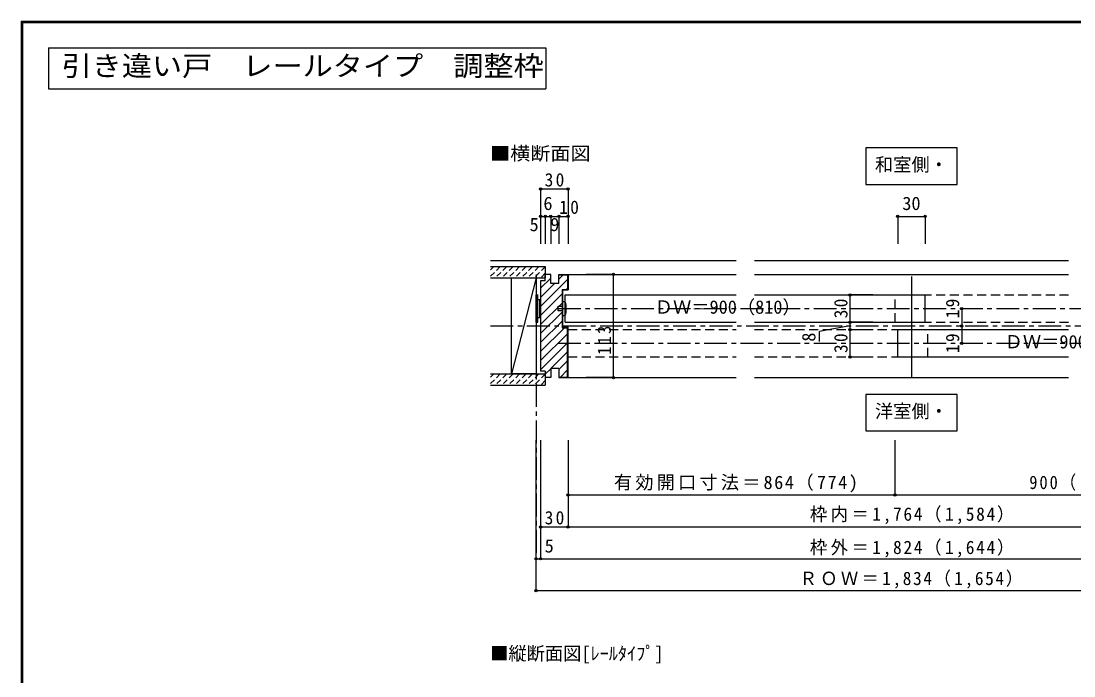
# Model space of a CAD drawing. Units: millimetres at full size, sheet at 1:5; some dimension numbers follow another scale. Extents: x -973 to 977, y -701 to 696.
# Drawn here: x -973 to 180, y -21 to 696 of the extents above; entities that cross this region are included whole.
import ezdxf
from ezdxf.enums import TextEntityAlignment as Align

# ---------------------------------------------------------------- set-up
doc = ezdxf.new("R2010")
doc.units = ezdxf.units.MM
doc.header["$LTSCALE"] = 5
doc.header["$PDMODE"] = 32
doc.header["$PDSIZE"] = 2.5
for name, pattern in [('CHAIN1', [8, 5, -1, 1, -1]), ('DASHED1', [1.8, 1.2, -0.6]), ('DASHED2', [3, 2, -1])]:
    doc.linetypes.add(name, pattern=pattern)
for name, color, linetype in [('0-1_通り芯', 4, 'CHAIN1'), ('0-2_柱', 7, 'Continuous'), ('0-3_仕上げ', 2, 'Continuous'), ('0-4_枠', 3, 'Continuous'), ('0-6_扉', 6, 'Continuous'), ('0-7_金物', 7, 'Continuous'), ('0-A_文字', 7, 'Continuous'), ('0-B_寸法', 7, 'Continuous'), ('0-C_ハッチ', 4, 'Continuous'), ('F-1_枠', 6, 'Continuous')]:
    doc.layers.add(name, color=color, linetype=linetype)
doc.styles.add('ＭＳ ゴシック', font='')
doc.styles.get('ＭＳ ゴシック').set_extended_font_data('MS Gothic')

msp = doc.modelspace()

# ---------------------------------------------------------------- linework, layer by layer
at = {"layer": '0-1_通り芯'}
for p, q in [((-409.366, 418.494), (-409.366, 106.994)), ((-385.366, 380.994), (388.672, 380.994)), ((-459.366, 361.994), (462.672, 361.994)), ((-385.366, 342.994), (388.672, 342.994))]:
    msp.add_line(p, q, dxfattribs=at)
at = {"layer": '0-2_柱'}
for p, q in [((-436.366, 414.494), (-409.366, 414.494)), ((-436.366, 309.494), (-436.366, 414.494)), ((-409.366, 414.494), (-436.366, 309.494)), ((-409.366, 414.494), (-409.366, 309.494)), ((-409.366, 309.494), (-436.366, 309.494))]:
    msp.add_line(p, q, dxfattribs=at)
at = {"layer": '0-3_仕上げ'}
for p, q in [((-459.366, 433.494), (-190.352, 433.494)), ((-459.366, 426.994), (-399.366, 426.994)), ((-399.366, 426.994), (-399.366, 414.494)), ((-170.352, 433.494), (173.667, 433.494)), ((-459.366, 414.494), (-399.366, 414.494)), ((-459.366, 309.494), (-399.366, 309.494)), ((-399.366, 309.494), (-399.366, 296.994)), ((-459.366, 296.994), (-399.366, 296.994))]:
    msp.add_line(p, q, dxfattribs=at)
at = {"layer": '0-4_枠'}
for p, q in [((-399.366, 411.494), (-399.366, 418.494)), ((-393.366, 418.494), (-399.366, 418.494)), ((-393.366, 408.494), (-393.366, 418.494)), ((-384.366, 408.494), (-384.366, 418.494)), ((-384.366, 418.494), (-374.366, 418.494)), ((-384.366, 417.994), (-374.866, 417.994)), ((-374.866, 417.994), (-374.866, 401.994)), ((-374.366, 418.494), (-374.366, 401.494)), ((-399.366, 411.494), (-404.366, 411.494)), ((-404.366, 411.494), (-404.366, 312.494)), ((-384.366, 408.494), (-393.366, 408.494)), ((-380.866, 401.994), (-374.866, 401.994)), ((-380.866, 401.994), (-380.866, 359.994)), ((-380.366, 401.494), (-374.366, 401.494)), ((-380.366, 401.494), (-380.366, 360.494)), ((-380.866, 359.994), (-374.866, 359.994)), ((-380.366, 360.494), (-374.366, 360.494)), ((-374.866, 305.994), (-374.866, 359.994)), ((-374.366, 305.494), (-374.366, 360.494)), ((-399.366, 312.494), (-404.366, 312.494)), ((-399.366, 312.494), (-399.366, 305.494)), ((-393.366, 315.494), (-393.366, 305.494)), ((-384.366, 315.494), (-393.366, 315.494)), ((-384.366, 315.494), (-384.366, 305.494)), ((-393.366, 305.494), (-399.366, 305.494)), ((-384.366, 305.994), (-374.866, 305.994)), ((-384.366, 305.494), (-374.366, 305.494))]:
    msp.add_line(p, q, dxfattribs=at)
at = {"layer": '0-4_枠', "color": 4}
for p, q in [((-374.366, 418.494), (-190.352, 418.494)), ((-170.352, 418.494), (173.667, 418.494)), ((-374.366, 305.494), (-190.352, 305.494)), ((-170.352, 305.494), (173.667, 305.494))]:
    msp.add_line(p, q, dxfattribs=at)
at = {"layer": '0-6_扉', "color": 3}
msp.add_line((1.653, 415.994), (1.653, 305.994), dxfattribs=at)
at = {"layer": '0-6_扉'}
for p, q in [((-170.352, 395.994), (16.662, 395.994)), ((16.662, 365.994), (16.662, 395.994)), ((-377.366, 365.994), (-190.352, 365.994)), ((-170.352, 365.994), (16.662, 365.994)), ((-13.356, 327.994), (-13.356, 357.994)), ((-13.356, 357.994), (173.658, 357.994)), ((-13.356, 327.994), (173.658, 327.994))]:
    msp.add_line(p, q, dxfattribs=at)
at = {"layer": '0-6_扉', "color": 2, "linetype": 'DASHED2'}
for p, q in [((-16.356, 365.994), (-16.356, 395.994)), ((-16.356, 395.994), (173.667, 395.994)), ((-374.366, 327.994), (-374.366, 357.994)), ((-374.366, 357.994), (-190.352, 357.994)), ((-170.352, 357.994), (19.662, 357.994)), ((-16.356, 365.994), (173.667, 365.994)), ((19.662, 327.994), (19.662, 357.994)), ((-374.366, 327.994), (-190.352, 327.994)), ((-170.352, 327.994), (19.662, 327.994))]:
    msp.add_line(p, q, dxfattribs=at)
at = {"layer": '0-6_扉'}
msp.add_lwpolyline([(-377.366, 365.994), (-377.366, 395.994), (-190.352, 395.994)], dxfattribs=at)
at = {"layer": '0-7_金物'}
for p, q in [((-409.366, 396.062), (-407.366, 396.062)), ((-409.366, 366.062), (-409.366, 396.062)), ((-407.366, 366.062), (-407.366, 396.062)), ((-407.366, 391.062), (-405.366, 391.062)), ((-405.366, 371.062), (-405.366, 391.062)), ((-405.366, 390.062), (-404.359, 390.062)), ((-385.366, 378.494), (-385.366, 383.494)), ((-385.366, 383.494), (-380.366, 383.494)), ((-407.366, 371.062), (-405.366, 371.062)), ((-405.366, 372.062), (-404.359, 372.062)), ((-380.366, 378.494), (-385.366, 378.494)), ((-380.366, 373.494), (-377.366, 373.494)), ((-409.366, 366.062), (-407.366, 366.062))]:
    msp.add_line(p, q, dxfattribs=at)
msp.add_lwpolyline([(-377.366, 388.494), (-380.366, 388.494), (-380.366, 373.494)], dxfattribs=at)
msp.add_arc((-404.991, 380.994), 28.625, 344.81071, 15.18929, dxfattribs=at)
at = {"layer": '0-A_文字', "color": 3}
for p, q in [((-943.333, 666.667), (-943.333, 621.667)), ((-943.333, 666.667), (-398.81, 666.667)), ((-398.81, 666.667), (-398.81, 621.667)), ((-943.333, 621.667), (-398.81, 621.667))]:
    msp.add_line(p, q, dxfattribs=at)
at = {"layer": '0-A_文字'}
for p, q in [((-48.347, 556.994), (-48.347, 516.994)), ((51.653, 556.994), (-48.347, 556.994)), ((-48.347, 286.994), (-48.347, 246.994)), ((51.653, 286.994), (-48.347, 286.994)), ((51.653, 246.994), (51.653, 286.994)), ((-48.347, 246.994), (51.653, 246.994))]:
    msp.add_line(p, q, dxfattribs=at)
msp.add_lwpolyline([(-48.347, 516.994), (51.653, 516.994), (51.653, 556.994)], dxfattribs=at)
at = {"layer": '0-B_寸法', "color": 4}
for p, q in [((-404.366, 511.994), (-404.366, 451.994)), ((-404.366, 511.994), (-374.366, 511.994)), ((-374.366, 511.994), (-374.366, 451.994)), ((-404.366, 481.994), (-374.366, 481.994)), ((-399.366, 481.994), (-399.366, 451.994)), ((-393.366, 481.994), (-393.366, 451.994)), ((-384.366, 481.994), (-384.366, 451.994)), ((-13.347, 481.994), (-13.347, 451.994)), ((-13.347, 481.994), (16.653, 481.994)), ((16.653, 481.994), (16.653, 451.994)), ((-324.633, 418.494), (-354.698, 418.494)), ((-324.633, 306.494), (-324.633, 417.494)), ((-40.612, 395.994), (-65.658, 395.994)), ((-65.658, 395.994), (-65.658, 365.994)), ((56.662, 380.994), (56.662, 361.994)), ((-65.658, 361.993), (-99.114, 355.989)), ((-40.612, 365.994), (-65.658, 365.994)), ((-65.658, 365.993), (-40.612, 365.993)), ((-65.658, 365.993), (-65.658, 327.993)), ((-65.658, 357.993), (-40.612, 357.993)), ((56.662, 361.994), (56.662, 342.994)), ((-99.114, 344.946), (-99.114, 355.989)), ((-65.658, 327.993), (-40.612, 327.993)), ((-324.633, 305.494), (-354.698, 305.494)), ((-409.366, 71.994), (-409.366, 236.994)), ((-404.366, 236.994), (-404.366, 106.994)), ((-374.366, 236.994), (-374.366, 141.994)), ((-16.356, 176.994), (-16.356, 236.994)), ((-374.366, 176.994), (-16.356, 176.994)), ((-16.356, 176.994), (377.672, 176.994)), ((-404.366, 141.994), (407.672, 141.994)), ((-409.366, 106.994), (412.672, 106.994)), ((412.672, 71.994), (-409.366, 71.994))]:
    msp.add_line(p, q, dxfattribs=at)
at = {"layer": '0-B_寸法'}
for p in [(-404.366, 511.994), (-374.366, 511.994), (-404.366, 481.994), (-399.366, 481.994), (-393.366, 481.994), (-384.366, 481.994), (-374.366, 481.994), (-13.347, 481.994), (16.653, 481.994), (-324.633, 418.494), (-65.658, 395.994), (56.662, 380.994), (-65.658, 365.994), (-65.658, 365.993), (-65.658, 357.993), (56.662, 361.994), (56.662, 342.994), (-65.658, 327.993), (-324.633, 305.494), (-374.366, 176.994), (-16.356, 176.994), (-404.366, 141.994), (-374.366, 141.994), (-409.366, 106.994), (-404.366, 106.994), (-409.366, 71.994)]:
    msp.add_point(p, dxfattribs=at)
at = {"layer": '0-C_ハッチ', "linetype": 'DASHED1'}
for p, q in [((-455.717, 426.994), (-459.366, 423.344)), ((-448.646, 426.994), (-459.366, 416.273)), ((-441.575, 426.994), (-454.075, 414.494)), ((-434.504, 426.994), (-447.004, 414.494)), ((-427.433, 426.994), (-439.933, 414.494)), ((-420.362, 426.994), (-432.862, 414.494)), ((-413.291, 426.994), (-425.791, 414.494)), ((-406.219, 426.994), (-418.719, 414.494)), ((-399.366, 426.776), (-411.648, 414.494)), ((-399.366, 419.705), (-404.577, 414.494)), ((-455.717, 309.494), (-459.366, 305.844)), ((-448.646, 309.494), (-459.366, 298.773)), ((-441.575, 309.494), (-454.075, 296.994)), ((-434.504, 309.494), (-447.004, 296.994)), ((-427.433, 309.494), (-439.933, 296.994)), ((-420.362, 309.494), (-432.862, 296.994)), ((-413.291, 309.494), (-425.791, 296.994)), ((-406.219, 309.494), (-418.719, 296.994)), ((-399.366, 309.276), (-411.648, 296.994)), ((-399.366, 302.205), (-404.577, 296.994))]:
    msp.add_line(p, q, dxfattribs=at)
at = {"layer": '0-C_ハッチ'}
for p, q in [((-399.366, 418.078), (-398.95, 418.494)), ((-384.366, 413.279), (-379.651, 417.994)), ((-404.366, 403.178), (-393.366, 414.178)), ((-404.366, 383.379), (-374.866, 412.879)), ((-404.366, 393.279), (-389.151, 408.494)), ((-404.366, 373.48), (-380.866, 396.98)), ((-375.852, 401.994), (-374.866, 402.98)), ((-404.366, 363.58), (-380.866, 387.08)), ((-404.366, 353.681), (-380.866, 377.181)), ((-404.366, 343.781), (-380.866, 367.281)), ((-404.366, 333.882), (-378.254, 359.994)), ((-404.366, 323.982), (-374.866, 353.482)), ((-404.366, 314.083), (-374.866, 343.583)), ((-393.056, 315.494), (-374.866, 333.683)), ((-384.366, 314.284), (-374.866, 323.784)), ((-399.366, 309.183), (-393.366, 315.183)), ((-382.757, 305.994), (-374.866, 313.884))]:
    msp.add_line(p, q, dxfattribs=at)
at = {"layer": 'F-1_枠'}
for p, q in [((-973.347, 695.833), (-973.347, -700.833)), ((-973.347, 695.833), (976.653, 695.833)), ((-973.347, 695), (976.653, 695)), ((-973.347, 694.167), (976.653, 694.167)), ((-972.514, 695.833), (-972.514, -700.833)), ((-971.68, 695.833), (-971.68, -700.833))]:
    msp.add_line(p, q, dxfattribs=at)

# ---------------------------------------------------------------- texts
at = {"layer": '0-A_文字', "color": 3, "style": 'ＭＳ ゴシック', "width": 1.1}
msp.add_text('引き違い戸\u3000レールタイプ\u3000調整枠', height=21.99, dxfattribs=at).set_placement((-928.958, 629.167), align=Align.BOTTOM_LEFT)
at = {"layer": '0-A_文字', "style": 'ＭＳ ゴシック', "width": 1.1}
msp.add_text('■横断面図', height=14.66, dxfattribs=at).set_placement((-459.728, 539.126), align=Align.BOTTOM_LEFT)
at = {"layer": '0-A_文字', "style": 'ＭＳ ゴシック'}
for s, p in [('和室側・', (-38.347, 526.994)), ('洋室側・', (-38.347, 256.994)), ('■縦断面図[ﾚｰﾙﾀｲﾌﾟ]', (-459.728, -8.322))]:
    msp.add_text(s, height=14.66, dxfattribs=at).set_placement(p, align=Align.BOTTOM_LEFT)
at = {"layer": '0-B_寸法', "style": 'ＭＳ ゴシック'}
for s, p in [('6', (-401.366, 484.494)), ('30', (-8.347, 484.494)), ('5', (-416.497, 461.376)), ('9', (-393.866, 461.376)), ('ＤＷ＝900（810）', (-279.435, 370.994)), ('ＤＷ＝900（810）', (103.667, 332.994)), ('5', (-399.995, 109.494))]:
    msp.add_text(s, height=14.66, dxfattribs=at).set_placement(p, align=Align.BOTTOM_LEFT)
msp.add_text('8', height=14.66, rotation=90, dxfattribs=at).set_placement((-99.114, 344.777), align=Align.BOTTOM_LEFT)
at = {"layer": '0-B_寸法', "char_height": 14.66, "attachment_point": 7, "style": 'ＭＳ ゴシック'}
for s, insert in [('\\T1.27;\\W0.95;30', (-399.991, 514.494)), ('\\T1.27;\\W0.95;10', (-384.01, 484.494)), ('\\T1.17;有効開口寸法＝864（774)', (-324.111, 179.494)), ('\\T1.24;\\W0.9;900（810)', (130.667, 179.494)), ('\\T1.2;\\W0.95;枠内＝1,764（1,584）', (-109.597, 144.904)), ('\\T1.27;\\W0.95;30', (-399.991, 144.494)), ('\\T1.2;\\W0.95;枠外＝1,824（1,644）', (-109.597, 108.452)), ('\\T1.19;\\W0.95;ＲＯＷ＝1,834（1,654）', (-120.847, 74.494))]:
    msp.add_mtext(s, dxfattribs=dict(at, insert=insert))
at = {"layer": '0-B_寸法', "char_height": 14.66, "attachment_point": 7, "rotation": 90, "style": 'ＭＳ ゴシック'}
for s, insert in [('\\T1.27;\\W0.95;30', (-68.158, 370.369)), ('\\T1.27;\\W0.95;19', (54.162, 370.369)), ('\\T1.27;\\W0.9;113', (-327.133, 330.391)), ('\\T1.27;\\W0.95;30', (-68.158, 332.368)), ('\\T1.27;\\W0.95;19', (54.162, 332.369))]:
    msp.add_mtext(s, dxfattribs=dict(at, insert=insert))

doc.saveas('drawing.dxf')
